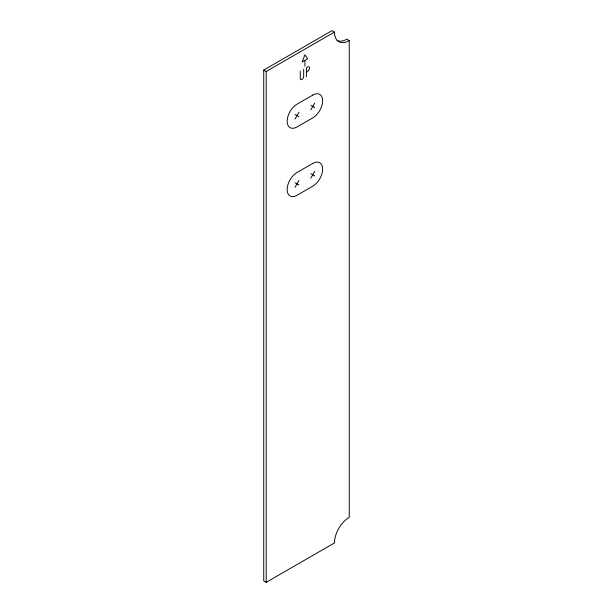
<?xml version="1.0" encoding="UTF-8"?>
<svg xmlns="http://www.w3.org/2000/svg" width="613" height="613" viewBox="0 0 613 613"><rect width="100%" height="100%" fill="white"/><g stroke="black" fill="none" stroke-linecap="round" stroke-linejoin="round"><path stroke-width="0.92" d="M295.037 118.999L298.983 112.171M310.814 109.888L314.76 103.061M295.037 187.31L298.983 180.483M310.814 178.199L314.76 171.372M263.736 70.074L332.016 30.65L334.476 32.075A20.919 12.076 -60 0 0 349.264 40.611L349.264 517.311A20.919 12.076 -60 0 0 334.476 542.926L266.195 582.35L263.736 580.925L263.736 70.074L266.195 71.491L334.476 32.075M304.699 60.541L302.102 62.043L304.899 54.841L307.688 58.817L304.899 60.426L304.899 66.227M306.615 71.905L307.626 71.315A2.69 1.555 -60 0 0 309.527 68.028A2.69 1.555 -60 0 0 307.626 66.932L307.343 67.093A1.31 0.751 -60 0 0 306.416 68.694L306.416 76.74M349.264 40.611L346.805 39.186A20.919 12.076 -60 0 1 337.043 40.573M310.814 105.336L314.76 107.612M295.037 114.447L298.983 116.723M310.814 173.648L314.76 175.923M295.037 182.758L298.983 185.034M303.673 69.208L303.673 76.449A2.414 1.395 -60 0 1 301.971 79.399A2.414 1.395 -60 0 1 300.263 78.418L300.263 71.177M266.195 71.491L266.195 582.35M312.783 95.092L297.006 104.195A13.946 8.053 -60 0 0 287.152 121.274A13.946 8.053 -60 0 0 297.006 126.968L312.783 117.865A13.946 8.053 -60 0 0 322.645 100.785A13.946 8.053 -60 0 0 312.783 95.092M312.783 163.403L297.006 172.514A13.946 8.053 -60 0 0 287.152 189.586A13.946 8.053 -60 0 0 297.006 195.279L312.783 186.176A13.946 8.053 -60 0 0 322.645 169.096A13.946 8.053 -60 0 0 312.783 163.403"/></g></svg>
